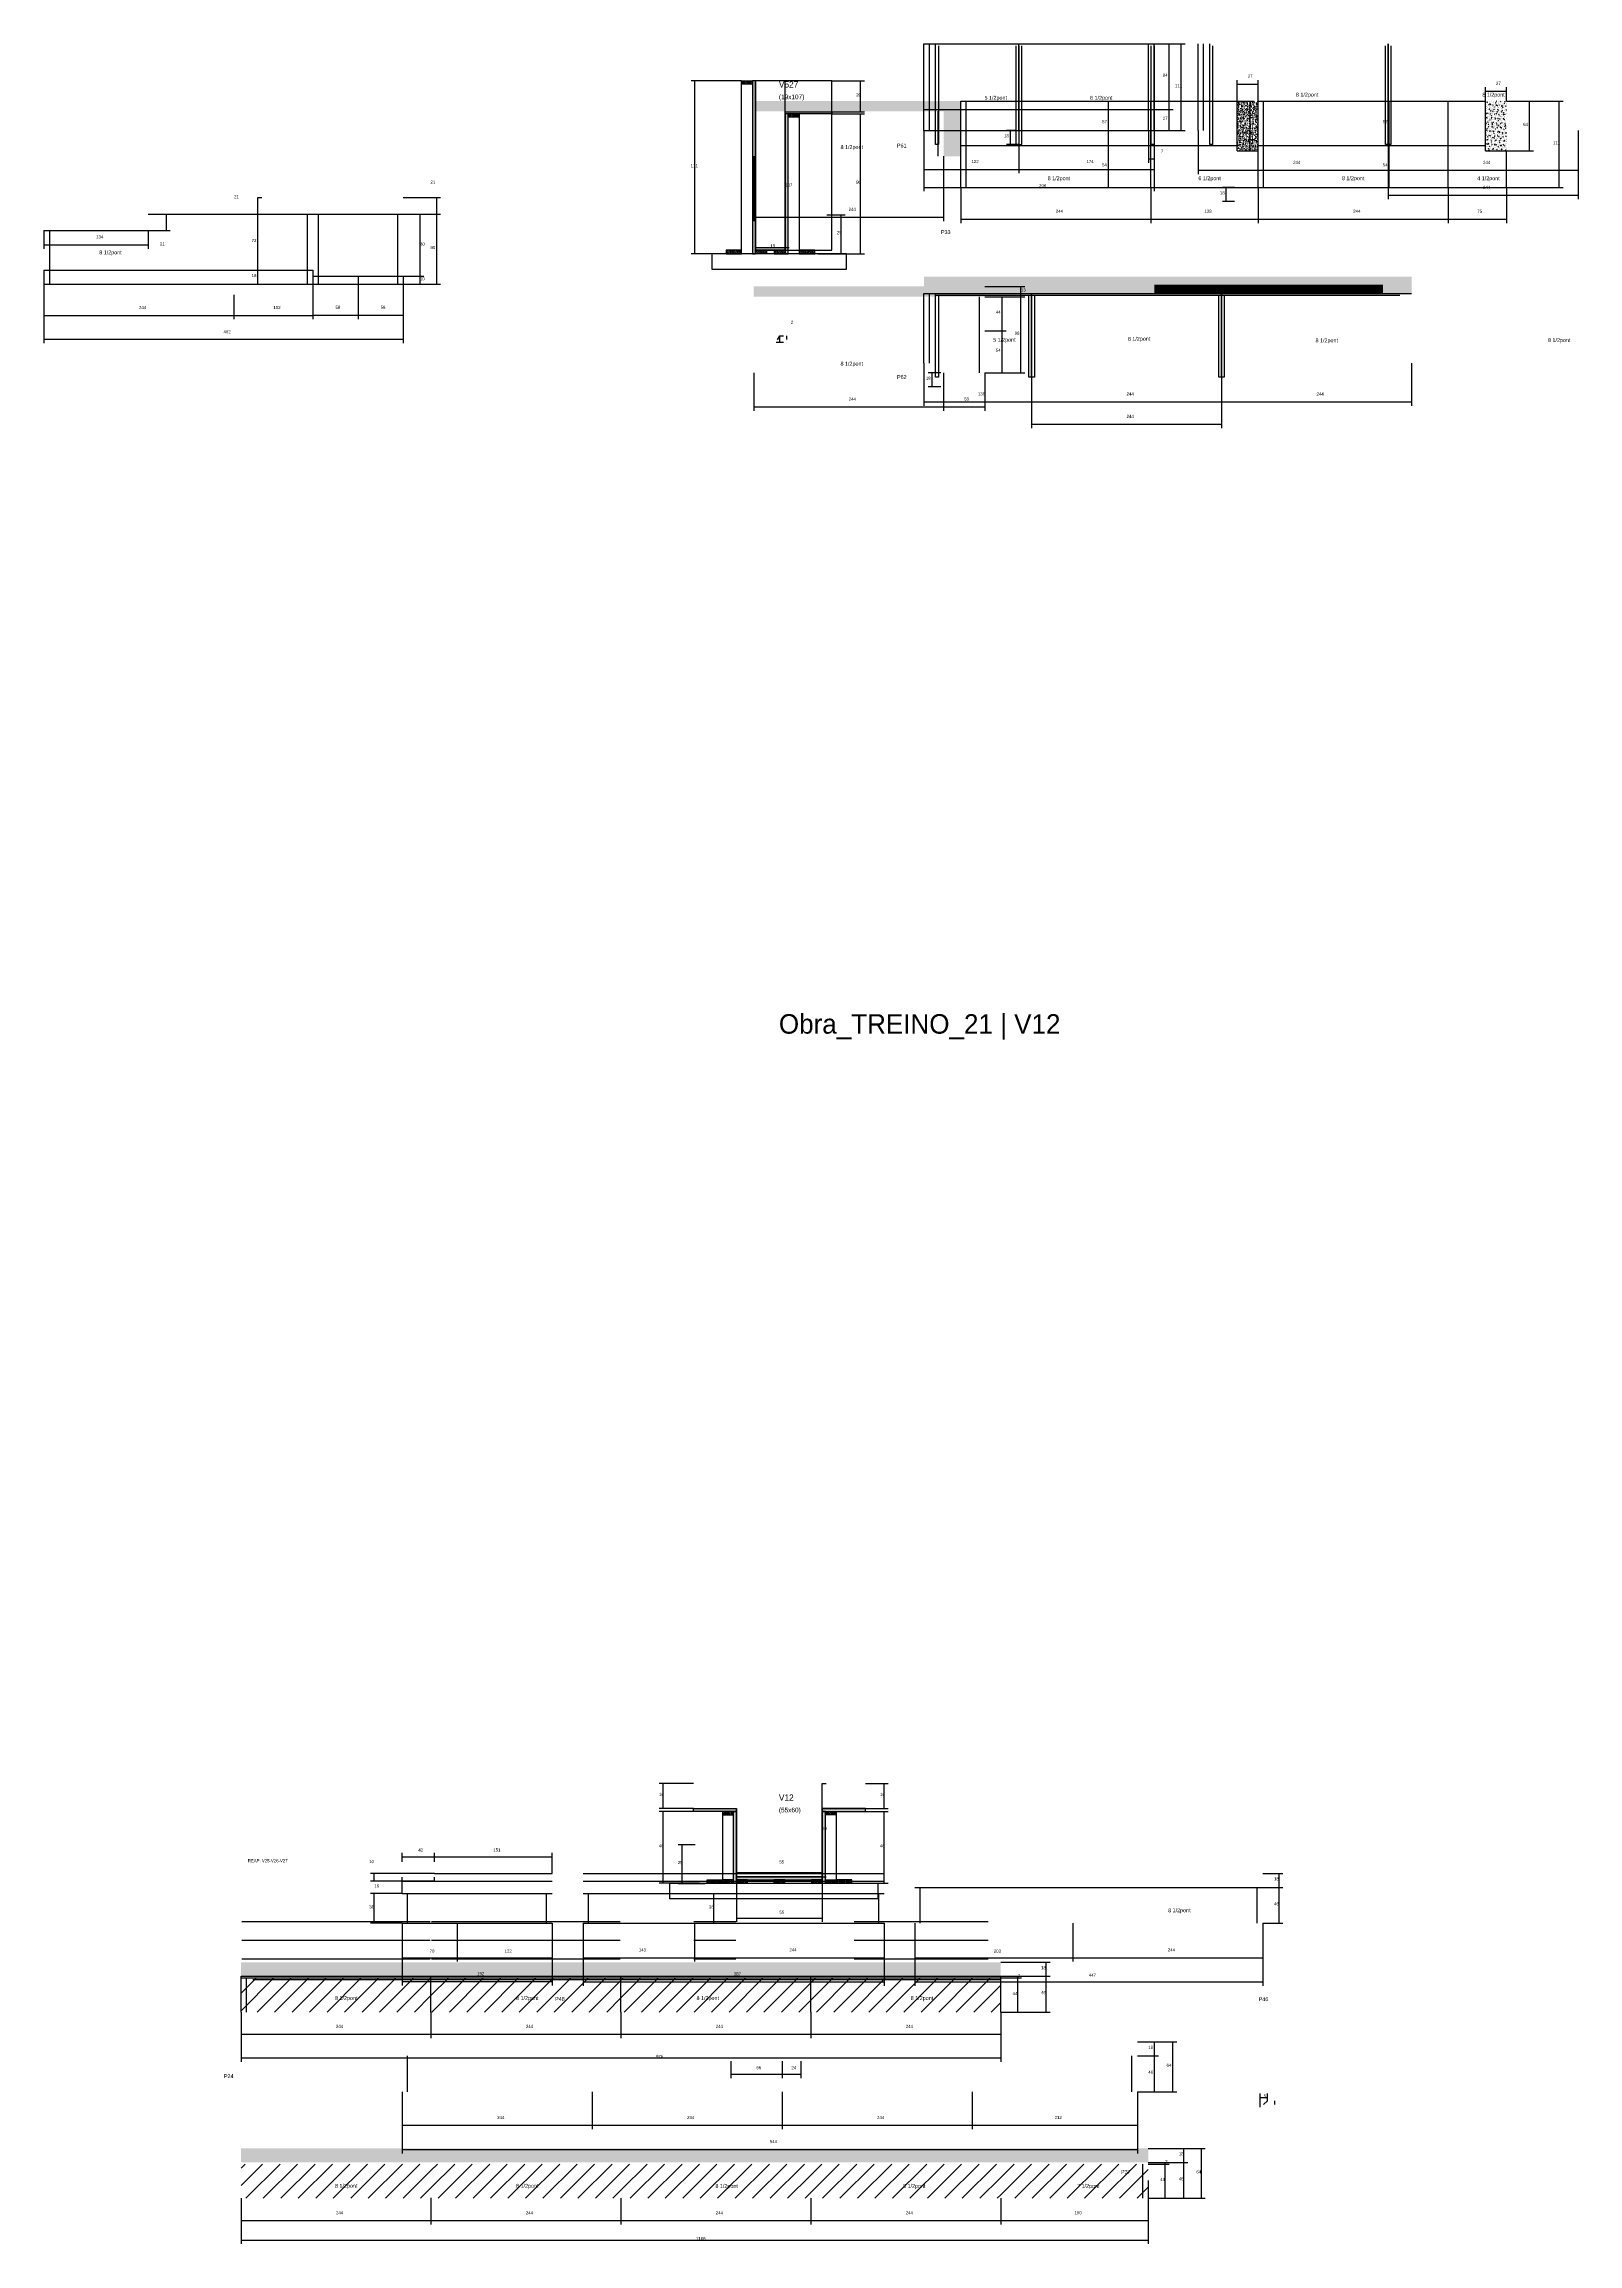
# Model space of a CAD drawing. Header units: metres. Extents: x -2848 to 22762, y -49062 to 1016.
# Drawn here: x 5456 to 7427, y -26964 to -24139 of the extents above; entities that cross this region are included whole.
import ezdxf

# ---------------------------------------------------------------- set-up
doc = ezdxf.new("R2010")
doc.units = ezdxf.units.M
for name, color, linetype in [('CONCRETO', 251, 'Continuous'), ('COTA', 4, 'Continuous'), ('Cota Seção (2x)', 4, 'Continuous'), ('Hachura', 253, 'Continuous'), ('LABEL_ID', 3, 'Continuous'), ('Madeira', 126, 'Continuous'), ('NOMENCLATURA', 7, 'Continuous'), ('Painéis', 200, 'Continuous'), ('PONTALETE', 2, 'Continuous'), ('SARR_2.2x7', 40, 'Continuous'), ('SARR_3.5x7', 81, 'Continuous'), ('Texto Seção', 7, 'Continuous')]:
    doc.layers.add(name, color=color, linetype=linetype)

msp = doc.modelspace()

# ---------------------------------------------------------------- hatches: boundary and pattern name
at = {"layer": 'COTA'}
h = msp.add_hatch(dxfattribs=at)
h.set_pattern_fill('AR-CONC', scale=0.03)
h.paths.add_polyline_path([(6633.7, -24212.3), (6367.6, -24212.3), (6367.6, -24225.5), (6611.6, -24225.5), (6611.6, -24283.3), (6633.7, -24283.3)])
h = msp.add_hatch(dxfattribs=at)
h.set_pattern_fill('AR-CONC', scale=0.03)
h.paths.add_polyline_path([(6988.7, -24276.3), (7015.7, -24276.3), (7015.7, -24212.3), (6988.7, -24212.3)])
h = msp.add_hatch(dxfattribs=at)
h.set_pattern_fill('AR-CONC', scale=0.03)
h.paths.add_polyline_path([(7010.9, -24241.9), (6990.3, -24241.9), (6990.3, -24241.9), (6990.3, -24219.5), (6990.3, -24219.5), (7010.9, -24219.5), (7010.9, -24219.5), (7010.9, -24241.9)])
h = msp.add_hatch(dxfattribs=at)
h.set_pattern_fill('AR-CONC', scale=0.03)
h.paths.add_polyline_path([(7334.7, -24212.3), (7307.7, -24212.3), (7307.7, -24276.3), (7334.7, -24276.3)])
h = msp.add_hatch(dxfattribs=at)
h.set_pattern_fill('AR-CONC', scale=0.03)
h.paths.add_polyline_path([(6367.6, -24450.4), (6367.6, -24463.6), (6664.6, -24463.6), (6664.6, -24450.4)])
h = msp.add_hatch(dxfattribs=at)
h.set_pattern_fill('AR-CONC', scale=0.03)
h.paths.add_polyline_path([(7212.7, -24459.3), (7212.7, -24438.1), (6586.4, -24438.1), (6586.4, -24459.3)])
h = msp.add_hatch(dxfattribs=at)
h.set_pattern_fill('AR-CONC', scale=0.03)
h.paths.add_polyline_path([(6197, -26620.5), (6685, -26620.5), (6685, -26602.5), (5709, -26602.5), (5709, -26620.5)])
h = msp.add_hatch(dxfattribs=at)
h.set_pattern_fill('AR-CONC', scale=0.03)
h.paths.add_polyline_path([(6197, -26859.6), (6874.5, -26859.6), (6874.5, -26841.6), (5709, -26841.6), (5709, -26859.6)])
at = {"layer": 'Hachura'}
h = msp.add_hatch(dxfattribs=at)
h.set_pattern_fill('ANSI31', scale=0.5)
h.paths.add_polyline_path([(6352.1, -24190.8), (6352.1, -24186.4), (6352.1, -24186.4), (6366.1, -24186.4), (6366.1, -24186.4), (6366.1, -24190.8), (6366.1, -24190.8), (6352.1, -24190.8)])
h = msp.add_hatch(color=8, dxfattribs=at)
h.dxf.hatch_style = 1
h.paths.add_polyline_path([(6370.1, -24186.4), (6366.1, -24186.4), (6366.1, -24186.4), (6366.1, -24408.4), (6366.1, -24408.4), (6370.1, -24408.4), (6370.1, -24408.4), (6370.1, -24186.4)])
h = msp.add_hatch(color=8, dxfattribs=at)
h.dxf.hatch_style = 1
h.paths.add_polyline_path([(6408.1, -24228.8), (6408.1, -24226.4), (6408.1, -24226.4), (6468.1, -24226.4), (6468.1, -24226.4), (6468.1, -24228.8), (6468.1, -24228.8), (6408.1, -24228.8)])
h = msp.add_hatch(color=8, dxfattribs=at)
h.dxf.hatch_style = 1
h.paths.add_polyline_path([(6412.1, -24228.8), (6408.1, -24228.8), (6408.1, -24228.8), (6408.1, -24408.4), (6408.1, -24408.4), (6412.1, -24408.4), (6412.1, -24408.4), (6412.1, -24228.8)])
h = msp.add_hatch(dxfattribs=at)
h.set_pattern_fill('ANSI31', scale=0.5)
h.paths.add_polyline_path([(6412.1, -24233.2), (6412.1, -24228.8), (6412.1, -24228.8), (6426.1, -24228.8), (6426.1, -24228.8), (6426.1, -24233.2), (6426.1, -24233.2), (6412.1, -24233.2)])
h = msp.add_hatch(dxfattribs=at)
h.set_pattern_fill('ANSI31', scale=0.5)
h.paths.add_polyline_path([(6352.1, -24408.4), (6352.1, -24404), (6352.1, -24404), (6332.1, -24404), (6332.1, -24404), (6332.1, -24408.4), (6332.1, -24408.4), (6352.1, -24408.4)])
h = msp.add_hatch(color=8, dxfattribs=at)
h.dxf.hatch_style = 1
h.paths.add_polyline_path([(6370.1, -24404), (6370.1, -24400.4), (6370.1, -24400.4), (6408.1, -24400.4), (6408.1, -24400.4), (6408.1, -24404), (6408.1, -24404), (6370.1, -24404)])
h = msp.add_hatch(dxfattribs=at)
h.set_pattern_fill('ANSI31', scale=0.5)
h.paths.add_polyline_path([(6370.1, -24408.4), (6370.1, -24404), (6370.1, -24404), (6384.1, -24404), (6384.1, -24404), (6384.1, -24408.4), (6384.1, -24408.4), (6370.1, -24408.4)])
h = msp.add_hatch(dxfattribs=at)
h.set_pattern_fill('ANSI31', scale=0.5)
h.paths.add_polyline_path([(6408.1, -24408.4), (6408.1, -24404), (6408.1, -24404), (6394.1, -24404), (6394.1, -24404), (6394.1, -24408.4), (6394.1, -24408.4), (6408.1, -24408.4)])
h = msp.add_hatch(dxfattribs=at)
h.set_pattern_fill('ANSI31', scale=0.5)
h.paths.add_polyline_path([(6446.1, -24408.4), (6446.1, -24404), (6446.1, -24404), (6426.1, -24404), (6426.1, -24404), (6426.1, -24408.4), (6426.1, -24408.4), (6446.1, -24408.4)])
h = msp.add_hatch(color=8, dxfattribs=at)
h.dxf.hatch_style = 1
h.paths.add_polyline_path([(6290.1, -26408.9), (6290.1, -26404.9), (6290.1, -26404.9), (6345.7, -26404.9), (6345.7, -26404.9), (6345.7, -26408.9), (6345.7, -26408.9), (6290.1, -26408.9)])
h = msp.add_hatch(dxfattribs=at)
h.set_pattern_fill('ANSI31', scale=0.5)
h.paths.add_polyline_path([(6341.7, -26413.3), (6341.7, -26408.9), (6341.7, -26408.9), (6327.7, -26408.9), (6327.7, -26408.9), (6327.7, -26413.3), (6327.7, -26413.3), (6341.7, -26413.3)])
h = msp.add_hatch(color=8, dxfattribs=at)
h.dxf.hatch_style = 1
h.paths.add_polyline_path([(6341.7, -26404.9), (6345.7, -26404.9), (6345.7, -26404.9), (6345.7, -26500.9), (6345.7, -26500.9), (6341.7, -26500.9), (6341.7, -26500.9), (6341.7, -26404.9)])
h = msp.add_hatch(color=8, dxfattribs=at)
h.dxf.hatch_style = 1
h.paths.add_polyline_path([(6459.7, -26404.9), (6455.7, -26404.9), (6455.7, -26404.9), (6455.7, -26500.9), (6455.7, -26500.9), (6459.7, -26500.9), (6459.7, -26500.9), (6459.7, -26404.9)])
h = msp.add_hatch(color=8, dxfattribs=at)
h.dxf.hatch_style = 1
h.paths.add_polyline_path([(6511.3, -26408.9), (6511.3, -26404.9), (6511.3, -26404.9), (6455.7, -26404.9), (6455.7, -26404.9), (6455.7, -26408.9), (6455.7, -26408.9), (6511.3, -26408.9)])
h = msp.add_hatch(dxfattribs=at)
h.set_pattern_fill('ANSI31', scale=0.5)
h.paths.add_polyline_path([(6459.7, -26413.3), (6459.7, -26408.9), (6459.7, -26408.9), (6473.7, -26408.9), (6473.7, -26408.9), (6473.7, -26413.3), (6473.7, -26413.3), (6459.7, -26413.3)])
h = msp.add_hatch(dxfattribs=at)
h.set_pattern_fill('ANSI31', scale=0.5)
h.paths.add_polyline_path([(6307.7, -26500.9), (6307.7, -26496.5), (6307.7, -26496.5), (6327.7, -26496.5), (6327.7, -26496.5), (6327.7, -26500.9), (6327.7, -26500.9), (6307.7, -26500.9)])
h = msp.add_hatch(dxfattribs=at)
h.set_pattern_fill('ANSI31', scale=0.5)
h.paths.add_polyline_path([(6341.7, -26500.9), (6341.7, -26496.5), (6341.7, -26496.5), (6327.7, -26496.5), (6327.7, -26496.5), (6327.7, -26500.9), (6327.7, -26500.9), (6341.7, -26500.9)])
h = msp.add_hatch(color=8, dxfattribs=at)
h.dxf.hatch_style = 1
h.paths.add_polyline_path([(6455.7, -26496.5), (6455.7, -26492.9), (6455.7, -26492.9), (6345.7, -26492.9), (6345.7, -26492.9), (6345.7, -26496.5), (6345.7, -26496.5), (6455.7, -26496.5)])
h = msp.add_hatch(dxfattribs=at)
h.set_pattern_fill('ANSI31', scale=0.5)
h.paths.add_polyline_path([(6359.7, -26500.9), (6359.7, -26496.5), (6359.7, -26496.5), (6345.7, -26496.5), (6345.7, -26496.5), (6345.7, -26500.9), (6345.7, -26500.9), (6359.7, -26500.9)])
h = msp.add_hatch(dxfattribs=at)
h.set_pattern_fill('ANSI31', scale=0.5)
h.paths.add_polyline_path([(6407.7, -26500.9), (6407.7, -26496.5), (6407.7, -26496.5), (6393.7, -26496.5), (6393.7, -26496.5), (6393.7, -26500.9), (6393.7, -26500.9), (6407.7, -26500.9)])
h = msp.add_hatch(dxfattribs=at)
h.set_pattern_fill('ANSI31', scale=0.5)
h.paths.add_polyline_path([(6455.7, -26500.9), (6455.7, -26496.5), (6455.7, -26496.5), (6441.7, -26496.5), (6441.7, -26496.5), (6441.7, -26500.9), (6441.7, -26500.9), (6455.7, -26500.9)])
h = msp.add_hatch(dxfattribs=at)
h.set_pattern_fill('ANSI31', scale=0.5)
h.paths.add_polyline_path([(6459.7, -26500.9), (6459.7, -26496.5), (6459.7, -26496.5), (6473.7, -26496.5), (6473.7, -26496.5), (6473.7, -26500.9), (6473.7, -26500.9), (6459.7, -26500.9)])
h = msp.add_hatch(dxfattribs=at)
h.set_pattern_fill('ANSI31', scale=0.5)
h.paths.add_polyline_path([(6493.7, -26500.9), (6493.7, -26496.5), (6493.7, -26496.5), (6473.7, -26496.5), (6473.7, -26496.5), (6473.7, -26500.9), (6473.7, -26500.9), (6493.7, -26500.9)])
h = msp.add_hatch(dxfattribs=at)
h.set_pattern_fill('ANSI31', scale=5)
h.paths.add_polyline_path([(5953, -26666.5), (5953, -26622.5), (5709, -26622.5), (5709, -26666.5)])
h = msp.add_hatch(dxfattribs=at)
h.set_pattern_fill('ANSI31', scale=5)
h.paths.add_polyline_path([(6197, -26666.5), (6197, -26622.5), (5953, -26622.5), (5953, -26666.5)])
h = msp.add_hatch(dxfattribs=at)
h.set_pattern_fill('ANSI31', scale=5)
h.paths.add_polyline_path([(6441, -26666.5), (6441, -26622.5), (6197, -26622.5), (6197, -26666.5)])
h = msp.add_hatch(dxfattribs=at)
h.set_pattern_fill('ANSI31', scale=5)
h.paths.add_polyline_path([(6685, -26666.5), (6685, -26622.5), (6441, -26622.5), (6441, -26666.5)])
h = msp.add_hatch(dxfattribs=at)
h.set_pattern_fill('ANSI31', scale=5)
h.paths.add_polyline_path([(5709, -26861.6), (5709, -26905.6), (5953, -26905.6), (5953, -26861.6)])
h = msp.add_hatch(dxfattribs=at)
h.set_pattern_fill('ANSI31', scale=5)
h.paths.add_polyline_path([(5953, -26861.6), (5953, -26905.6), (6197, -26905.6), (6197, -26861.6)])
h = msp.add_hatch(dxfattribs=at)
h.set_pattern_fill('ANSI31', scale=5)
h.paths.add_polyline_path([(6197, -26861.6), (6197, -26905.6), (6441, -26905.6), (6441, -26861.6)])
h = msp.add_hatch(dxfattribs=at)
h.set_pattern_fill('ANSI31', scale=5)
h.paths.add_polyline_path([(6441, -26861.6), (6441, -26905.6), (6685, -26905.6), (6685, -26861.6)])
h = msp.add_hatch(dxfattribs=at)
h.set_pattern_fill('ANSI31', scale=5)
h.paths.add_polyline_path([(6874.5, -26905.6), (6874.5, -26861.6), (6685, -26861.6), (6685, -26905.6)])

# ---------------------------------------------------------------- linework, layer by layer
at = {"layer": 'CONCRETO'}
for points in [[(6408.1, -24226.4), (6468.1, -24226.4), (6468.1, -24186.4), (6408.1, -24186.4), (6408.1, -24186.4), (6370.1, -24186.4), (6370.1, -24404), (6370.1, -24404), (6370.1, -24400.4), (6408.1, -24400.4)], [(6370.1, -24404), (6468.1, -24404), (6468.1, -24186.4), (6370.1, -24186.4)]]:
    msp.add_lwpolyline(points, close=True, dxfattribs=at)
at = {"layer": 'COTA'}
for p, q in [((6881.9, -24139.1), (6921.9, -24139.1)), ((6881.9, -24139.1), (6906.3, -24139.1)), ((6901.3, -24223.1), (6901.3, -24139.1)), ((6916.9, -24250.1), (6916.9, -24139.1)), ((6352.1, -24186.4), (6287.2, -24186.4)), ((6292.2, -24408.4), (6292.2, -24186.4)), ((6468.1, -24186.4), (6509.8, -24186.4)), ((6504.8, -24226.4), (6504.8, -24186.4)), ((6988.7, -24212.3), (6988.7, -24185.5)), ((6988.7, -24190.5), (7015.7, -24190.5)), ((7015.7, -24212.3), (7015.7, -24185.5)), ((7307.7, -24212.3), (7307.7, -24194.6)), ((7307.7, -24199.6), (7334.7, -24199.6)), ((7334.7, -24212.3), (7334.7, -24194.6)), ((6468.1, -24226.4), (6509.8, -24226.4)), ((6468.1, -24228.8), (6509.8, -24228.8)), ((6504.8, -24408.4), (6504.8, -24228.8)), ((6808.3, -24212.3), (6828.3, -24212.3)), ((6823.3, -24269.3), (6823.3, -24212.3)), ((6881.9, -24223.1), (6906.3, -24223.1)), ((6881.9, -24223.1), (6906.3, -24223.1)), ((6901.3, -24250.1), (6901.3, -24223.1)), ((6988.7, -24212.3), (7010.4, -24212.3)), ((7005.4, -24276.3), (7005.4, -24212.3)), ((7161.7, -24212.3), (7188.9, -24212.3)), ((7183.9, -24269.3), (7183.9, -24212.3)), ((7334.7, -24212.3), (7407.4, -24212.3)), ((7334.7, -24212.3), (7369.3, -24212.3)), ((7364.3, -24276.3), (7364.3, -24212.3)), ((7402.4, -24323.3), (7402.4, -24212.3)), ((6586.4, -24250.1), (6586.4, -24328.3)), ((6586.4, -24250.1), (6586.4, -24305.1)), ((6704.9, -24250.1), (6692.4, -24250.1)), ((6704.9, -24268.1), (6692.4, -24268.1)), ((6697.4, -24268.1), (6697.4, -24250.1)), ((6708.4, -24250.1), (6708.4, -24305.1)), ((6708.4, -24250.1), (6708.4, -24305.1)), ((6874.9, -24250.1), (6874.9, -24291.6)), ((6881.9, -24250.1), (6921.9, -24250.1)), ((6881.9, -24250.1), (6881.9, -24328.3)), ((6881.9, -24250.1), (6881.9, -24305.1)), ((6881.9, -24250.1), (6881.9, -24291.6)), ((6881.9, -24250.1), (6906.3, -24250.1)), ((6938.6, -24250.1), (6938.6, -24306.1)), ((7182.6, -24250.1), (7182.6, -24306.1)), ((7182.6, -24250.1), (7182.6, -24306.1)), ((7182.6, -24250.1), (7182.6, -24338.2)), ((7426.6, -24250.1), (7426.6, -24306.1)), ((7426.6, -24250.1), (7426.6, -24338.2)), ((6367.6, -24283.3), (6367.6, -24366.5)), ((6611.6, -24283.3), (6611.6, -24366.5)), ((6811.2, -24269.3), (6828.3, -24269.3)), ((6811.2, -24269.3), (6828.3, -24269.3)), ((6823.3, -24323.3), (6823.3, -24269.3)), ((6874.9, -24286.6), (6881.9, -24286.6)), ((6988.7, -24276.3), (7010.4, -24276.3)), ((7161.7, -24269.3), (7188.9, -24269.3)), ((7168.9, -24269.3), (7188.9, -24269.3)), ((7183.9, -24323.3), (7183.9, -24269.3)), ((7334.7, -24276.3), (7369.3, -24276.3)), ((6586.4, -24300.1), (6708.4, -24300.1)), ((6586.4, -24323.3), (6881.9, -24323.3)), ((6633.7, -24323.3), (6633.7, -24369)), ((6708.4, -24300.1), (6881.9, -24300.1)), ((6811.2, -24323.3), (6828.3, -24323.3)), ((6877.7, -24323.3), (6877.7, -24369)), ((6877.7, -24323.3), (6877.7, -24369)), ((6938.6, -24301.1), (7182.6, -24301.1)), ((6985.2, -24323.3), (6969.7, -24323.3)), ((6974.7, -24341.3), (6974.7, -24323.3)), ((7015.7, -24323.3), (7015.7, -24369)), ((7015.7, -24323.3), (7015.7, -24369)), ((7161.7, -24323.3), (7188.9, -24323.3)), ((7182.6, -24301.1), (7426.6, -24301.1)), ((7259.7, -24323.3), (7259.7, -24369)), ((7259.7, -24323.3), (7259.7, -24369)), ((7334.7, -24323.3), (7334.7, -24369)), ((7334.7, -24323.3), (7407.4, -24323.3)), ((5730.8, -24357.6), (5730.8, -24336.4)), ((5730.8, -24336.4), (5735.8, -24336.4)), ((5917.4, -24336.4), (5965.4, -24336.4)), ((5960.4, -24357.6), (5960.4, -24336.4)), ((6985.2, -24341.3), (6969.7, -24341.3)), ((7182.6, -24333.2), (7426.6, -24333.2)), ((5455.9, -24378.4), (5455.9, -24402)), ((5589.9, -24357.6), (5618.2, -24357.6)), ((5589.9, -24378.4), (5589.9, -24402)), ((5589.9, -24378.4), (5618.2, -24378.4)), ((5613.2, -24378.4), (5613.2, -24357.6)), ((5730.8, -24429.4), (5730.8, -24357.6)), ((5730.8, -24357.6), (5735.8, -24357.6)), ((5730.8, -24357.6), (5735.8, -24357.6)), ((5917.4, -24357.6), (5944, -24357.6)), ((5917.4, -24357.6), (5965.4, -24357.6)), ((5917.4, -24357.6), (5965.4, -24357.6)), ((5939, -24437.4), (5939, -24357.6)), ((5960.4, -24447.4), (5960.4, -24357.6)), ((6367.6, -24361.5), (6611.6, -24361.5)), ((6461.4, -24358.4), (6485, -24358.4)), ((6480, -24408.4), (6480, -24358.4)), ((6633.7, -24364), (6877.7, -24364)), ((6877.7, -24364), (7015.7, -24364)), ((7015.7, -24364), (7259.7, -24364)), ((7259.7, -24364), (7334.7, -24364)), ((5455.9, -24397), (5589.9, -24397)), ((6352.1, -24408.4), (6287.2, -24408.4)), ((6450.5, -24408.4), (6509.8, -24408.4)), ((6461.4, -24408.4), (6485, -24408.4)), ((5455.9, -24429.4), (5455.9, -24492.6)), ((5699.9, -24429.4), (5735.8, -24429.4)), ((5699.9, -24429.4), (5735.8, -24429.4)), ((5730.8, -24447.4), (5730.8, -24429.4)), ((5801.4, -24429.4), (5801.4, -24492.6)), ((5801.4, -24437.4), (5801.4, -24492.5)), ((5859.4, -24437.4), (5859.4, -24492.5)), ((5859.4, -24437.4), (5859.4, -24492.5)), ((5917.4, -24437.4), (5944, -24437.4)), ((5917.4, -24437.4), (5917.4, -24492.5)), ((5917.4, -24437.4), (5944, -24437.4)), ((5939, -24447.4), (5939, -24437.4)), ((5455.9, -24447.4), (5455.9, -24523.2)), ((5699.9, -24447.4), (5735.8, -24447.4)), ((5699.9, -24461.4), (5699.9, -24492.6)), ((5699.9, -24461.4), (5699.9, -24492.6)), ((5917.4, -24447.4), (5944, -24447.4)), ((5917.4, -24447.4), (5965.4, -24447.4)), ((5917.4, -24447.4), (5917.4, -24523.2)), ((6664.6, -24450.4), (6716, -24450.4)), ((6664.6, -24463.6), (6716, -24463.6)), ((6664.6, -24463.6), (6716, -24463.6)), ((6664.6, -24463.6), (6691.8, -24463.6)), ((6686.8, -24507.4), (6686.8, -24463.6)), ((6711, -24463.6), (6711, -24450.4)), ((6711, -24561.4), (6711, -24463.6)), ((5455.9, -24487.6), (5699.9, -24487.6)), ((5699.9, -24487.6), (5801.4, -24487.6)), ((5801.4, -24487.5), (5859.4, -24487.5)), ((5859.4, -24487.5), (5917.4, -24487.5)), ((5455.9, -24518.2), (5917.4, -24518.2)), ((6396.4, -24522), (6406.1, -24522)), ((6401.1, -24522), (6401.1, -24514)), ((6401.1, -24514), (6406.1, -24514)), ((6664.6, -24507.4), (6691.8, -24507.4)), ((6664.6, -24507.4), (6691.8, -24507.4)), ((6686.8, -24561.4), (6686.8, -24507.4)), ((6586.4, -24549.1), (6586.4, -24603.7)), ((6724.7, -24549.1), (6724.7, -24603.7)), ((6724.7, -24549.1), (6724.7, -24603.7)), ((6724.7, -24549.1), (6724.7, -24632.4)), ((6968.7, -24549.1), (6968.7, -24603.7)), ((6968.7, -24549.1), (6968.7, -24603.7)), ((6968.7, -24549.1), (6968.7, -24632.4)), ((7212.7, -24549.1), (7212.7, -24603.7)), ((6367.6, -24561.4), (6367.6, -24610.1)), ((6608.1, -24561.4), (6591.8, -24561.4)), ((6596.8, -24579.4), (6596.8, -24561.4)), ((6611.6, -24561.4), (6611.6, -24610.1)), ((6611.6, -24561.4), (6611.6, -24610.1)), ((6664.6, -24561.4), (6664.6, -24610.1)), ((6664.6, -24561.4), (6716, -24561.4)), ((6664.6, -24561.4), (6691.8, -24561.4)), ((6367.6, -24605.1), (6611.6, -24605.1)), ((6586.4, -24598.7), (6724.7, -24598.7)), ((6608.1, -24579.4), (6591.8, -24579.4)), ((6611.6, -24605.1), (6664.6, -24605.1)), ((6724.7, -24598.7), (6968.7, -24598.7)), ((6968.7, -24598.7), (7212.7, -24598.7)), ((6724.7, -24627.4), (6968.7, -24627.4)), ((6290.1, -26372.9), (6246.4, -26372.9)), ((6251.4, -26404.9), (6251.4, -26372.9)), ((6511.3, -26372.9), (6540.3, -26372.9)), ((6535.3, -26404.9), (6535.3, -26372.9)), ((6290.1, -26404.9), (6246.4, -26404.9)), ((6290.1, -26408.9), (6246.4, -26408.9)), ((6251.4, -26500.9), (6251.4, -26408.9)), ((6511.3, -26404.9), (6540.3, -26404.9)), ((6511.3, -26408.9), (6540.3, -26408.9)), ((6535.3, -26500.9), (6535.3, -26408.9)), ((5916.1, -26473.4), (5916.1, -26461.9)), ((5916.1, -26466.9), (5957.6, -26466.9)), ((5957.6, -26473.4), (5957.6, -26461.9)), ((5957.6, -26473.4), (5957.6, -26461.9)), ((5957.6, -26466.9), (6108.6, -26466.9)), ((6108.6, -26488.4), (6108.6, -26461.9)), ((6292.4, -26451.5), (6270.6, -26451.5)), ((6275.6, -26501.6), (6275.6, -26451.5)), ((5957.6, -26488.4), (5875.2, -26488.4)), ((5957.6, -26498.4), (5875.2, -26498.4)), ((5880.2, -26498.4), (5880.2, -26488.4)), ((5916.1, -26514.4), (5916.1, -26493.4)), ((5916.1, -26498.4), (5957.6, -26498.4)), ((5957.6, -26498.4), (5957.6, -26493.4)), ((7021.6, -26488.4), (7047.6, -26488.4)), ((7042.6, -26506.4), (7042.6, -26488.4)), ((5916.1, -26514.4), (5875.2, -26514.4)), ((5880.2, -26552.4), (5880.2, -26514.4)), ((6298.1, -26500.9), (6246.4, -26500.9)), ((6305.2, -26501.6), (6270.6, -26501.6)), ((6291.4, -26514.4), (6321.6, -26514.4)), ((6316.6, -26552.4), (6316.6, -26514.4)), ((6345.7, -26500.9), (6345.7, -26550.7)), ((6455.7, -26500.9), (6455.7, -26550.7)), ((6493.7, -26500.9), (6540.3, -26500.9)), ((7021.6, -26506.4), (7047.6, -26506.4)), ((7021.6, -26506.4), (7047.6, -26506.4)), ((7042.6, -26552.4), (7042.6, -26506.4)), ((5916.1, -26552.4), (5875.2, -26552.4)), ((5916.1, -26552.4), (5916.1, -26632.3)), ((5916.1, -26552.4), (5916.1, -26601.7)), ((5986.6, -26552.4), (5986.6, -26601.7)), ((5986.6, -26552.4), (5986.6, -26601.7)), ((6108.6, -26552.4), (6108.6, -26632.3)), ((6108.6, -26552.4), (6108.6, -26601.7)), ((6148.6, -26552.4), (6148.6, -26632.7)), ((6148.6, -26552.4), (6148.6, -26601.7)), ((6291.4, -26552.4), (6291.4, -26601.7)), ((6291.4, -26552.4), (6291.4, -26601.7)), ((6291.4, -26552.4), (6321.6, -26552.4)), ((6345.7, -26545.7), (6455.7, -26545.7)), ((6535.4, -26552.4), (6535.4, -26632.7)), ((6535.4, -26552.4), (6535.4, -26601.7)), ((6574.6, -26552.4), (6574.6, -26632.7)), ((6574.6, -26552.4), (6574.6, -26601.7)), ((6777.6, -26552.4), (6777.6, -26601.7)), ((6777.6, -26552.4), (6777.6, -26601.7)), ((7021.6, -26552.4), (7021.6, -26601.7)), ((7021.6, -26552.4), (7021.6, -26632.7)), ((7021.6, -26552.4), (7047.6, -26552.4)), ((5916.1, -26596.7), (5986.6, -26596.7)), ((5986.6, -26596.7), (6108.6, -26596.7)), ((6148.6, -26596.7), (6291.4, -26596.7)), ((6291.4, -26596.7), (6535.4, -26596.7)), ((6574.6, -26596.7), (6777.6, -26596.7)), ((6685, -26602.5), (6748.3, -26602.5)), ((6743.3, -26620.5), (6743.3, -26602.5)), ((6777.6, -26596.7), (7021.6, -26596.7)), ((5916.1, -26627.3), (6108.6, -26627.3)), ((6148.6, -26627.7), (6535.4, -26627.7)), ((6574.6, -26627.7), (7021.6, -26627.7)), ((6685, -26620.5), (6748.3, -26620.5)), ((6685, -26620.5), (6748.3, -26620.5)), ((6685, -26620.5), (6711.8, -26620.5)), ((6685, -26622.5), (6711.8, -26622.5)), ((6685, -26622.5), (6711.8, -26622.5)), ((6706.8, -26622.5), (6706.8, -26620.5)), ((6706.8, -26666.5), (6706.8, -26622.5)), ((6743.3, -26666.5), (6743.3, -26620.5)), ((5709, -26666.5), (5709, -26699.9)), ((5709, -26666.5), (5709, -26730.4)), ((5953, -26666.5), (5953, -26699.9)), ((5953, -26666.5), (5953, -26699.9)), ((6197, -26666.5), (6197, -26699.9)), ((6197, -26666.5), (6197, -26699.9)), ((6441, -26666.5), (6441, -26699.9)), ((6441, -26666.5), (6441, -26699.9)), ((6685, -26666.5), (6685, -26730.4)), ((6685, -26666.5), (6685, -26699.9)), ((6685, -26666.5), (6748.3, -26666.5)), ((6685, -26666.5), (6711.8, -26666.5)), ((5709, -26694.9), (5953, -26694.9)), ((5953, -26694.9), (6197, -26694.9)), ((6197, -26694.9), (6441, -26694.9)), ((6441, -26694.9), (6685, -26694.9)), ((5709, -26725.4), (6685, -26725.4)), ((6860.6, -26704.7), (6887.6, -26704.7)), ((6860.6, -26704.7), (6911.1, -26704.7)), ((6860.6, -26722.7), (6887.6, -26722.7)), ((6860.6, -26722.7), (6887.6, -26722.7)), ((6882.6, -26722.7), (6882.6, -26704.7)), ((6882.6, -26768.7), (6882.6, -26722.7)), ((6906.1, -26768.7), (6906.1, -26704.7)), ((6338.1, -26729.7), (6338.1, -26751.4)), ((6338.1, -26746.4), (6404.1, -26746.4)), ((6404.1, -26729.7), (6404.1, -26751.4)), ((6404.1, -26729.7), (6404.1, -26751.4)), ((6404.1, -26746.4), (6428.1, -26746.4)), ((6428.1, -26729.7), (6428.1, -26751.4)), ((5916.1, -26768.7), (5916.1, -26847.9)), ((5916.1, -26780.9), (5916.1, -26816.9)), ((6160.1, -26768.7), (6160.1, -26816.9)), ((6160.1, -26768.7), (6160.1, -26816.9)), ((6404.1, -26768.7), (6404.1, -26816.9)), ((6404.1, -26768.7), (6404.1, -26816.9)), ((6648.1, -26768.7), (6648.1, -26816.9)), ((6648.1, -26768.7), (6648.1, -26816.9)), ((6860.6, -26768.7), (6887.6, -26768.7)), ((6860.6, -26768.7), (6911.1, -26768.7)), ((6860.6, -26768.7), (6860.6, -26816.9)), ((6860.6, -26768.7), (6860.6, -26847.9)), ((5916.1, -26811.9), (6160.1, -26811.9)), ((6160.1, -26811.9), (6404.1, -26811.9)), ((6404.1, -26811.9), (6648.1, -26811.9)), ((6648.1, -26811.9), (6860.6, -26811.9)), ((5916.1, -26842.9), (6860.6, -26842.9)), ((6874.5, -26841.6), (6925.2, -26841.6)), ((6874.5, -26841.6), (6947.7, -26841.6)), ((6874.5, -26859.6), (6925.2, -26859.6)), ((6874.5, -26859.6), (6925.2, -26859.6)), ((6874.5, -26859.6), (6901.3, -26859.6)), ((6874.5, -26861.6), (6901.3, -26861.6)), ((6874.5, -26861.6), (6901.3, -26861.6)), ((6896.3, -26861.6), (6896.3, -26859.6)), ((6896.3, -26905.6), (6896.3, -26861.6)), ((6920.2, -26859.6), (6920.2, -26841.6)), ((6920.2, -26905.6), (6920.2, -26859.6)), ((6942.7, -26905.6), (6942.7, -26841.6)), ((6874.5, -26882.6), (6874.5, -26964.3)), ((5709, -26905.6), (5709, -26939.2)), ((5709, -26905.6), (5709, -26964.3)), ((5953, -26905.1), (5953, -26939.2)), ((5953, -26905.1), (5953, -26939.2)), ((6197, -26905.6), (6197, -26939.2)), ((6197, -26905.6), (6197, -26939.2)), ((6441, -26905.6), (6441, -26939.2)), ((6441, -26905.6), (6441, -26939.2)), ((6685, -26905.6), (6685, -26939.2)), ((6685, -26905.6), (6685, -26939.2)), ((6874.5, -26905.6), (6925.2, -26905.6)), ((6874.5, -26905.6), (6947.7, -26905.6)), ((6874.5, -26905.6), (6874.5, -26939.2)), ((6874.5, -26905.6), (6901.3, -26905.6)), ((5709, -26934.2), (5953, -26934.2)), ((5953, -26934.2), (6197, -26934.2)), ((6197, -26934.2), (6441, -26934.2)), ((6441, -26934.2), (6685, -26934.2)), ((6685, -26934.2), (6874.5, -26934.2)), ((5709, -26959.3), (6874.5, -26959.3))]:
    msp.add_line(p, q, dxfattribs=at)
at = {"layer": 'Cota Seção (2x)'}
for p, q in [((6408.1, -24400.4), (6408.1, -24186.4)), ((6408.1, -24186.4), (6413.1, -24186.4)), ((6370.1, -24408.4), (6370.1, -24395.4)), ((6370.1, -24400.4), (6408.1, -24400.4)), ((6408.1, -24408.4), (6408.1, -24395.4)), ((6408.1, -24400.4), (6413.1, -24400.4)), ((6455.7, -26492.9), (6455.7, -26372.9)), ((6455.7, -26372.9), (6460.7, -26372.9)), ((6345.7, -26492.9), (6345.7, -26482.2)), ((6345.7, -26487.2), (6455.7, -26487.2)), ((6455.7, -26492.9), (6455.7, -26482.2)), ((6455.7, -26492.9), (6460.7, -26492.9)), ((7018.3, -26788.6), (7018.3, -26771)), ((7018.3, -26776), (7027.5, -26776)), ((7027.5, -26780.6), (7027.5, -26771))]:
    msp.add_line(p, q, dxfattribs=at)
at = {"layer": 'Madeira'}
for points in [[(6352.1, -24190.8), (6352.1, -24186.4), (6366.1, -24186.4), (6366.1, -24190.8)], [(6352.1, -24186.4), (6366.1, -24186.4), (6366.1, -24408.4), (6352.1, -24408.4)], [(6412.1, -24233.2), (6412.1, -24228.8), (6426.1, -24228.8), (6426.1, -24233.2)], [(6412.1, -24228.8), (6426.1, -24228.8), (6426.1, -24408.4), (6412.1, -24408.4)], [(6313.8, -24428.4), (6486.7, -24428.4), (6486.7, -24408.4), (6313.8, -24408.4)], [(6352.1, -24408.4), (6352.1, -24404), (6332.1, -24404), (6332.1, -24408.4)], [(6370.1, -24408.4), (6370.1, -24404), (6384.1, -24404), (6384.1, -24408.4)], [(6408.1, -24408.4), (6408.1, -24404), (6394.1, -24404), (6394.1, -24408.4)], [(6446.1, -24408.4), (6446.1, -24404), (6426.1, -24404), (6426.1, -24408.4)], [(6341.7, -26413.3), (6341.7, -26408.9), (6327.7, -26408.9), (6327.7, -26413.3)], [(6341.7, -26408.9), (6327.7, -26408.9), (6327.7, -26500.9), (6341.7, -26500.9)], [(6459.7, -26413.3), (6459.7, -26408.9), (6473.7, -26408.9), (6473.7, -26413.3)], [(6459.7, -26408.9), (6473.7, -26408.9), (6473.7, -26500.9), (6459.7, -26500.9)], [(6307.7, -26500.9), (6307.7, -26496.5), (6327.7, -26496.5), (6327.7, -26500.9)], [(6341.7, -26500.9), (6341.7, -26496.5), (6327.7, -26496.5), (6327.7, -26500.9)], [(6359.7, -26500.9), (6359.7, -26496.5), (6345.7, -26496.5), (6345.7, -26500.9)], [(6407.7, -26500.9), (6407.7, -26496.5), (6393.7, -26496.5), (6393.7, -26500.9)], [(6455.7, -26500.9), (6455.7, -26496.5), (6441.7, -26496.5), (6441.7, -26500.9)], [(6459.7, -26500.9), (6459.7, -26496.5), (6473.7, -26496.5), (6473.7, -26500.9)], [(6493.7, -26500.9), (6493.7, -26496.5), (6473.7, -26496.5), (6473.7, -26500.9)], [(6527.1, -26520.9), (6260, -26520.9), (6260, -26500.9), (6527.1, -26500.9)]]:
    msp.add_lwpolyline(points, close=True, dxfattribs=at)
at = {"layer": 'Painéis'}
for p, q in [((6586.4, -24139.1), (6881.9, -24139.1)), ((6586.4, -24250.1), (6586.4, -24139.1)), ((6708.4, -24250.1), (6708.4, -24139.1)), ((6881.9, -24250.1), (6881.9, -24139.1)), ((6938.6, -24250.1), (6938.6, -24139.1)), ((7182.6, -24250.1), (7182.6, -24139.1)), ((6408.1, -24226.4), (6468.1, -24226.4)), ((6586.4, -24223.1), (6881.9, -24223.1)), ((6633.7, -24212.3), (6988.7, -24212.3)), ((6633.7, -24323.3), (6633.7, -24212.3)), ((6877.7, -24323.3), (6877.7, -24212.3)), ((6988.7, -24276.3), (6988.7, -24212.3)), ((7015.7, -24212.3), (7307.7, -24212.3)), ((7015.7, -24323.3), (7015.7, -24212.3)), ((7259.7, -24323.3), (7259.7, -24212.3)), ((7307.7, -24276.3), (7307.7, -24212.3)), ((6586.4, -24250.1), (6881.9, -24250.1)), ((6633.7, -24269.3), (6988.7, -24269.3)), ((6988.7, -24276.3), (7015.7, -24276.3)), ((7015.7, -24269.3), (7307.7, -24269.3)), ((7307.7, -24276.3), (7334.7, -24276.3)), ((7334.7, -24323.3), (7334.7, -24276.3)), ((6633.7, -24323.3), (7334.7, -24323.3)), ((5455.9, -24378.4), (5589.9, -24378.4)), ((5589.9, -24357.6), (5801.4, -24357.6)), ((5801.4, -24357.6), (5917.4, -24357.6)), ((6370.1, -24400.4), (6408.1, -24400.4)), ((5455.9, -24429.4), (5801.4, -24429.4)), ((5801.4, -24437.4), (5917.4, -24437.4)), ((5455.9, -24447.4), (5801.4, -24447.4)), ((5801.4, -24447.4), (5917.4, -24447.4)), ((6586.4, -24459.3), (7212.7, -24459.3)), ((6586.4, -24549.1), (6586.4, -24459.3)), ((6724.7, -24549.1), (6724.7, -24459.3)), ((6968.7, -24549.1), (6968.7, -24459.3)), ((6290.1, -26404.9), (6345.7, -26404.9)), ((6290.1, -26408.9), (6290.1, -26404.9)), ((6345.7, -26408.9), (6345.7, -26404.9)), ((6345.7, -26500.9), (6345.7, -26408.9)), ((6455.7, -26404.9), (6511.3, -26404.9)), ((6455.7, -26408.9), (6455.7, -26404.9)), ((6455.7, -26500.9), (6455.7, -26408.9)), ((6511.3, -26408.9), (6511.3, -26404.9)), ((5957.6, -26488.4), (6108.6, -26488.4)), ((5957.6, -26498.4), (6108.6, -26498.4)), ((6148.6, -26488.4), (6535.4, -26488.4)), ((6148.6, -26498.4), (6535.4, -26498.4)), ((6345.7, -26492.9), (6455.7, -26492.9)), ((6345.7, -26496.5), (6345.7, -26492.9)), ((6455.7, -26496.5), (6455.7, -26492.9)), ((5916.1, -26514.4), (5957.6, -26514.4)), ((5957.6, -26514.4), (6108.6, -26514.4)), ((6148.6, -26514.4), (6535.4, -26514.4)), ((6574.6, -26506.4), (7021.6, -26506.4)), ((6574.6, -26506.4), (6777.6, -26506.4)), ((5916.1, -26552.4), (6108.6, -26552.4)), ((6148.6, -26552.4), (6535.4, -26552.4)), ((5709, -26620.5), (6685, -26620.5)), ((5709, -26666.5), (5709, -26620.5)), ((5709, -26622.5), (6197, -26622.5)), ((5709, -26666.5), (5709, -26622.5)), ((5953, -26666.5), (5953, -26620.5)), ((6197, -26666.5), (6197, -26620.5)), ((6197, -26622.5), (6441, -26622.5)), ((6197, -26622.5), (6685, -26622.5)), ((6441, -26666.5), (6441, -26620.5)), ((6685, -26666.5), (6685, -26620.5))]:
    msp.add_line(p, q, dxfattribs=at)
for points in [[(6370.1, -24186.4), (6366.1, -24186.4), (6366.1, -24408.4), (6370.1, -24408.4)], [(6408.1, -24228.8), (6408.1, -24226.4), (6468.1, -24226.4), (6468.1, -24228.8)], [(6412.1, -24228.8), (6408.1, -24228.8), (6408.1, -24408.4), (6412.1, -24408.4)], [(6370.1, -24404), (6370.1, -24400.4), (6408.1, -24400.4), (6408.1, -24404)], [(6290.1, -26408.9), (6290.1, -26404.9), (6345.7, -26404.9), (6345.7, -26408.9)], [(6341.7, -26408.9), (6345.7, -26408.9), (6345.7, -26500.9), (6341.7, -26500.9)], [(6511.3, -26408.9), (6511.3, -26404.9), (6455.7, -26404.9), (6455.7, -26408.9)], [(6459.7, -26408.9), (6455.7, -26408.9), (6455.7, -26500.9), (6459.7, -26500.9)], [(6455.7, -26496.5), (6455.7, -26492.9), (6345.7, -26492.9), (6345.7, -26496.5)]]:
    msp.add_lwpolyline(points, close=True, dxfattribs=at)
at = {"layer": 'SARR_2.2x7'}
for p, q in [((6593.4, -24250.1), (6593.4, -24139.1)), ((6874.9, -24250.1), (6874.9, -24139.1)), ((6945.6, -24250.1), (6945.6, -24139.1)), ((6601.4, -24210.1), (6601.4, -24203.1)), ((6604.6, -24283.3), (6604.6, -24225.5)), ((6640.7, -24323.3), (6640.7, -24212.3)), ((7022.7, -24323.3), (7022.7, -24212.3)), ((5463.4, -24429.4), (5463.4, -24378.4)), ((5794.4, -24429.4), (5794.4, -24357.6)), ((5808.4, -24437.4), (5808.4, -24357.6)), ((5910.4, -24437.4), (5910.4, -24357.6)), ((5463.4, -24447.4), (5463.4, -24429.4)), ((5794.4, -24447.4), (5794.4, -24429.4)), ((5808.4, -24447.4), (5808.4, -24437.4)), ((5910.4, -24447.4), (5910.4, -24437.4)), ((6593.4, -24549.1), (6593.4, -24459.3)), ((6601.4, -24461.5), (6724.7, -24461.5)), ((6657.6, -24561.4), (6657.6, -24463.6)), ((6724.7, -24461.5), (6968.7, -24461.5)), ((6882.5, -24448.7), (7176, -24448.7)), ((6882.5, -24450), (7176, -24450)), ((6882.5, -24451.4), (7176, -24451.4)), ((6882.5, -24452.7), (7176, -24452.7)), ((6882.5, -24454), (7176, -24454)), ((6882.5, -24455.3), (7176, -24455.3)), ((6882.5, -24456.7), (7176, -24456.7)), ((6882.5, -24458), (7176, -24458)), ((6968.7, -24461.5), (7197.7, -24461.5)), ((6398.2, -24518.9), (6401.1, -24514)), ((6410.4, -24518.4), (6410.4, -24514)), ((5923.1, -26552.4), (5923.1, -26514.4)), ((6101.6, -26552.4), (6101.6, -26514.4)), ((6155.6, -26552.4), (6155.6, -26514.4)), ((6528.4, -26552.4), (6528.4, -26514.4)), ((6581.6, -26552.4), (6581.6, -26506.4)), ((7014.6, -26552.4), (7014.6, -26506.4)), ((5710, -26550), (5951.9, -26550)), ((5953.9, -26550), (6195.9, -26550)), ((6290.9, -26550), (6344.9, -26550)), ((6496.9, -26550), (6668.9, -26550)), ((5710, -26574.1), (5951.9, -26574.1)), ((5953.9, -26574.1), (6195.9, -26574.1)), ((6290.9, -26574.1), (6344.9, -26574.1)), ((6496.9, -26574.1), (6668.9, -26574.1)), ((5710, -26598.3), (5951.9, -26598.3)), ((5953.9, -26598.3), (6195.9, -26598.3)), ((6290.9, -26598.3), (6344.9, -26598.3)), ((6496.9, -26598.3), (6668.9, -26598.3)), ((5716, -26666.5), (5716, -26622.5)), ((5724, -26624.7), (5953, -26624.7)), ((5953, -26624.7), (6197, -26624.7)), ((6197, -26624.7), (6441, -26624.7)), ((6441, -26624.7), (6685, -26624.7)), ((5923.1, -26768.7), (5923.1, -26722.7)), ((6853.6, -26768.7), (6853.6, -26722.7)), ((7022.5, -26785), (7027.5, -26780.6)), ((7037.1, -26785), (7037.1, -26780.6)), ((6867.5, -26905.6), (6867.5, -26861.6))]:
    msp.add_line(p, q, dxfattribs=at)
at = {"layer": 'SARR_3.5x7'}
for points in [[(6604.9, -24141.3), (6604.9, -24268.1), (6601.4, -24268.1), (6601.4, -24139.1)], [(6708.4, -24141.3), (6708.4, -24268.1), (6704.9, -24268.1), (6704.9, -24141.3)], [(6708.4, -24141.3), (6708.4, -24268.1), (6711.9, -24268.1), (6711.9, -24141.3)], [(6881.9, -24141.3), (6881.9, -24268.1), (6878.4, -24268.1), (6878.4, -24141.3)], [(6957.1, -24141.3), (6957.1, -24268.1), (6953.6, -24268.1), (6953.6, -24139.1)], [(7182.6, -24139.1), (7182.6, -24268.1), (7179.1, -24268.1), (7179.1, -24141.3)], [(7186.1, -24141.3), (7186.1, -24268.1), (7182.6, -24268.1), (7182.6, -24139.1)], [(6604.9, -24461.5), (6604.9, -24567.1), (6601.4, -24567.1), (6601.4, -24459.3)], [(6724.7, -24459.3), (6724.7, -24567.1), (6721.2, -24567.1), (6721.2, -24461.5)], [(6728.2, -24461.5), (6728.2, -24567.1), (6724.7, -24567.1), (6724.7, -24459.3)], [(6968.7, -24459.3), (6968.7, -24567.1), (6965.2, -24567.1), (6965.2, -24461.5)], [(6972.2, -24461.5), (6972.2, -24567.1), (6968.7, -24567.1), (6968.7, -24459.3)]]:
    msp.add_lwpolyline(points, dxfattribs=at)

# ---------------------------------------------------------------- texts
at = {"layer": 'COTA'}
for s, p in [('84', (6893.2, -24181.1)), ('27', (7002.2, -24182.5)), ('20', (6499.3, -24206.4)), ('111', (6908.8, -24194.6)), ('27', (7321.2, -24191.6)), ('57', (6815.2, -24240.8)), ('27', (6893.2, -24236.6)), ('57', (7175.8, -24240.8)), ('18', (6689.3, -24259.1)), ('64', (6997.3, -24244.3)), ('64', (7356.2, -24244.3)), ('111', (7394.4, -24267.8)), ('111', (6286.7, -24297.4)), ('122', (6647.4, -24292)), ('174', (6795.2, -24291.9)), ('54', (6815.2, -24296.3)), ('7', (6890.8, -24278.6)), ('244', (7060.6, -24293.1)), ('54', (7175.8, -24296.3)), ('244', (7304.6, -24293.1)), ('21', (5952.4, -24318.5)), ('90', (6499.3, -24318.6)), ('296', (6734.2, -24323.3)), ('244', (7304.6, -24325.2)), ('21', (5700.1, -24337.2)), ('244', (6489.6, -24353.4)), ('244', (6755.7, -24355.9)), ('138', (6946.7, -24355.8)), ('18', (6966.6, -24332.3)), ('244', (7137.7, -24355.9)), ('75', (7297.2, -24355.9)), ('25', (6474.5, -24383.4)), ('134', (5522.9, -24388.8)), ('21', (5605, -24397.9)), ('72', (5722.7, -24393.5)), ('80', (5939, -24398)), ('90', (5952.3, -24402.5)), ('18', (5722.7, -24438.4)), ('10', (5939, -24442.4)), ('13', (6711, -24457)), ('244', (5577.9, -24479.5)), ('102', (5750.6, -24479.5)), ('58', (5830.4, -24479.3)), ('58', (5888.4, -24479.3)), ('2', (6415.4, -24498.5)), ('44', (6678.6, -24485.5)), ('462', (5686.6, -24510.6)), ('98', (6702.9, -24512.5)), ('54', (6678.7, -24534.4)), ('18', (6588.7, -24570.4)), ('244', (6489.6, -24597.1)), ('53', (6638.1, -24596.9)), ('138', (6655.6, -24590.4)), ('244', (6846.7, -24590.6)), ('244', (7090.7, -24590.6)), ('244', (6846.7, -24619.3)), ('16', (6245.9, -26388.9)), ('16', (6529.8, -26388.9)), ('10', (5873.7, -26475.2)), ('42', (5936.8, -26460.4)), ('151', (6033.1, -26460.4)), ('46', (6245.9, -26454.9)), ('46', (6529.8, -26454.9)), ('25', (6270.1, -26476.5)), ('18', (7036.1, -26497.4)), ('16', (5880.2, -26506.4)), ('46', (7036.1, -26529.4)), ('38', (5873.7, -26533.4)), ('38', (6310.1, -26533.4)), ('55', (6400.7, -26540.2)), ('143', (6220, -26588.6)), ('244', (6413.4, -26588.6)), ('244', (6899.6, -26588.6)), ('70', (5951.3, -26590.2)), ('122', (6047.6, -26590.2)), ('203', (6676.1, -26590.2)), ('18', (6736.8, -26611.5)), ('192', (6012.3, -26619.1)), ('387', (6342, -26619.5)), ('44', (6700.3, -26644.5)), ('2', (6706.8, -26621.5)), ('46', (6736.8, -26643.5)), ('447', (6798.1, -26621.2)), ('244', (5831, -26686.8)), ('244', (6075, -26686.8)), ('244', (6319, -26686.8)), ('244', (6563, -26686.8)), ('976', (6242.2, -26725.4)), ('18', (6874.5, -26713.7)), ('66', (6371.1, -26739.9)), ('24', (6416.1, -26739.9)), ('46', (6874.5, -26745.7)), ('64', (6898, -26736.7)), ('244', (6038.1, -26803.8)), ('244', (6282.1, -26803.8)), ('244', (6526.1, -26803.8)), ('212', (6754.3, -26803.8)), ('944', (6388.3, -26834.8)), ('2', (6896.3, -26860.6)), ('18', (6913.7, -26850.6)), ('44', (6889.8, -26883.6)), ('46', (6913.7, -26882.6)), ('64', (6936.2, -26873.6)), ('244', (5831, -26926.2)), ('244', (6075, -26926.2)), ('244', (6319, -26926.2)), ('244', (6563, -26926.2)), ('190', (6779.7, -26926.1)), ('1166', (6293.5, -26959.3))]:
    msp.add_text(s, height=4, dxfattribs=at).set_placement(p)
at = {"layer": 'Cota Seção (2x)'}
for s, p in [('107', (6408.1, -24322.2)), ('19', (6389.1, -24400.4)), ('60', (6455.7, -26432.7)), ('55', (6400.7, -26475.7)), ('5', (7022.9, -26776))]:
    msp.add_text(s, height=4, dxfattribs=at).set_placement(p)
at = {"layer": 'LABEL_ID'}
msp.add_text('Obra_TREINO_21 | V12', height=25, dxfattribs=at).set_placement((6400, -25410))
at = {"layer": 'NOMENCLATURA'}
for s, p in [('5 1/2pont', (6664.2, -24210.7)), ('6 1/2pont', (6799.7, -24210.7)), ('8 1/2pont', (7064.2, -24206.7)), ('8 1/2pont', (7303.7, -24206.7)), ('P61', (6551.7, -24272.1)), ('8 1/2pont', (6479.2, -24274)), ('8 1/2pont', (6745.3, -24314)), ('6 1/2pont', (6938.9, -24314)), ('8 1/2pont', (7123.3, -24314)), ('4 1/2pont', (7297.2, -24314)), ('P33', (6608.2, -24383.1)), ('8 1/2pont', (5526.9, -24409.2)), ('5 1/2pont', (6675.3, -24521.5)), ('8 1/2pont', (6848.3, -24520.2)), ('8 1/2pont', (7089.4, -24522.2)), ('8 1/2pont', (7388, -24521.9)), ('8 1/2pont', (6479.2, -24552.1)), ('P62', (6551.8, -24569.3)), ('8 1/2pont', (6900.1, -26538.2)), ('8 1/2pont', (5829.7, -26651)), ('8 1/2pont', (6062.3, -26651)), ('P48', (6112.5, -26652.1)), ('8 1/2pont', (6294.2, -26651)), ('8 1/2pont', (6569.4, -26651)), ('P46', (7016.4, -26652.4)), ('P24', (5687.1, -26751.2)), ('8 1/2pont', (5829.7, -26892.1)), ('8 1/2pont', (6062.3, -26892.1)), ('8 1/2pont', (6318.5, -26892.3)), ('8 1/2pont', (6559.5, -26892.3)), ('7 1/2pont', (6783, -26892.3)), ('P37', (6839.6, -26874.2))]:
    msp.add_text(s, height=5, dxfattribs=at).set_placement(p)
at = {"layer": 'PONTALETE'}
msp.add_text('REAP. V25-V26-V27', height=4, dxfattribs=at).set_placement((5717.7, -26474.1))
at = {"layer": 'Texto Seção'}
for s, height, p in [('V527', 8, (6400, -24195)), ('(19x107)', 6, (6400, -24210)), ('V12', 8, (6400, -26395)), ('(55x60)', 6, (6400, -26410))]:
    msp.add_text(s, height=height, dxfattribs=at).set_placement(p)

doc.saveas('drawing.dxf')
